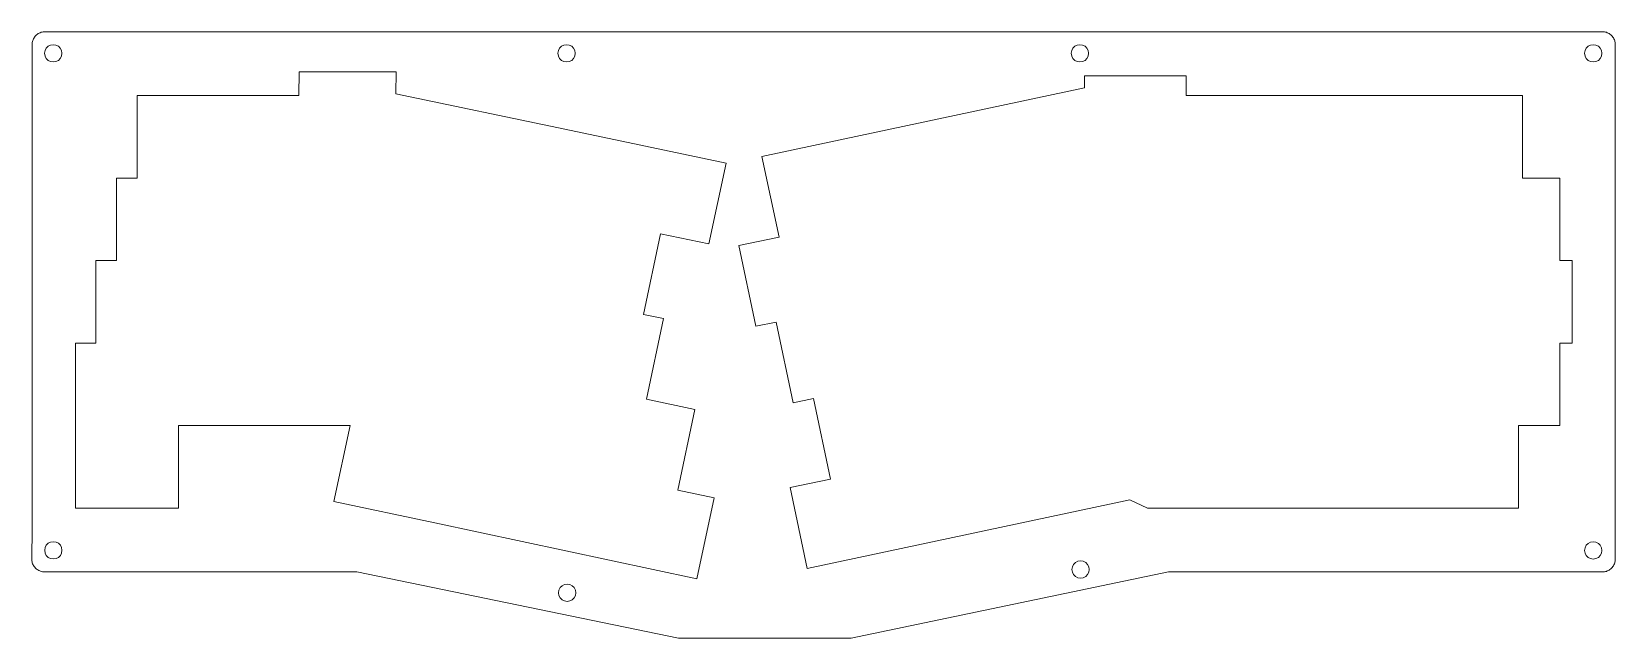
# Model space of a CAD drawing. Header units: centimetres. Extents: x -18.3 to 18.3, y -7 to 7.
import ezdxf

# ---------------------------------------------------------------- set-up
doc = ezdxf.new("R2010")
doc.units = ezdxf.units.CM
doc.header["$MEASUREMENT"] = 0
doc.layers.add('Layer 1', color=7, linetype='Continuous')

msp = doc.modelspace()

# ---------------------------------------------------------------- linework, layer by layer
at = {"layer": 'Layer 1', "color": 242, "lineweight": 9}
for points, knots in [([(17.98795, 6.97665), (17.98795, 6.97665), (18.01145, 6.97575), (18.01145, 6.97575), (18.01145, 6.97575), (18.03485, 6.97305), (18.03485, 6.97305), (18.03485, 6.97305), (18.05795, 6.96845), (18.05795, 6.96845), (18.05795, 6.96845), (18.08065, 6.96205), (18.08065, 6.96205), (18.08065, 6.96205), (18.10275, 6.95385), (18.10275, 6.95385), (18.10275, 6.95385), (18.12415, 6.94405), (18.12415, 6.94405), (18.12415, 6.94405), (18.14465, 6.93245), (18.14465, 6.93245), (18.14465, 6.93245), (18.16425, 6.91945), (18.16425, 6.91945), (18.16425, 6.91945), (18.18275, 6.90485), (18.18275, 6.90485), (18.18275, 6.90485), (18.20005, 6.88885), (18.20005, 6.88885), (18.20005, 6.88885), (18.21605, 6.87155), (18.21605, 6.87155), (18.21605, 6.87155), (18.23065, 6.85305), (18.23065, 6.85305), (18.23065, 6.85305), (18.24375, 6.83345), (18.24375, 6.83345), (18.24375, 6.83345), (18.25525, 6.81285), (18.25525, 6.81285), (18.25525, 6.81285), (18.26515, 6.79155), (18.26515, 6.79155), (18.26515, 6.79155), (18.27325, 6.76945), (18.27325, 6.76945), (18.27325, 6.76945), (18.27965, 6.74675), (18.27965, 6.74675), (18.27965, 6.74675), (18.28425, 6.72365), (18.28425, 6.72365), (18.28425, 6.72365), (18.28705, 6.70025), (18.28705, 6.70025), (18.28705, 6.70025), (18.28795, 6.67665), (18.28795, 6.67665), (18.28795, 6.67665), (18.28795, -5.20316), (18.28795, -5.20316), (18.28795, -5.20316), (18.28705, -5.22666), (18.28705, -5.22666), (18.28705, -5.22666), (18.28425, -5.25006), (18.28425, -5.25006), (18.28425, -5.25006), (18.27965, -5.27316), (18.27965, -5.27316), (18.27965, -5.27316), (18.27325, -5.29586), (18.27325, -5.29586), (18.27325, -5.29586), (18.26515, -5.31796), (18.26515, -5.31796), (18.26515, -5.31796), (18.25525, -5.33936), (18.25525, -5.33936), (18.25525, -5.33936), (18.24375, -5.35996), (18.24375, -5.35996), (18.24375, -5.35996), (18.23065, -5.37946), (18.23065, -5.37946), (18.23065, -5.37946), (18.21605, -5.39796), (18.21605, -5.39796), (18.21605, -5.39796), (18.20005, -5.41526), (18.20005, -5.41526), (18.20005, -5.41526), (18.18275, -5.43126), (18.18275, -5.43126), (18.18275, -5.43126), (18.16425, -5.44586), (18.16425, -5.44586), (18.16425, -5.44586), (18.14465, -5.45896), (18.14465, -5.45896), (18.14465, -5.45896), (18.12415, -5.47046), (18.12415, -5.47046), (18.12415, -5.47046), (18.10275, -5.48036), (18.10275, -5.48036), (18.10275, -5.48036), (18.08065, -5.48846), (18.08065, -5.48846), (18.08065, -5.48846), (18.05795, -5.49486), (18.05795, -5.49486), (18.05795, -5.49486), (18.03485, -5.49946), (18.03485, -5.49946), (18.03485, -5.49946), (18.01145, -5.50226), (18.01145, -5.50226), (18.01145, -5.50226), (17.98795, -5.50316), (17.98795, -5.50316), (17.98795, -5.50316), (7.9672, -5.50015), (7.9672, -5.50015), (7.9672, -5.50015), (0.63227, -7.03562), (0.63227, -7.03562), (0.63227, -7.03562), (-3.35241, -7.03559), (-3.35241, -7.03559), (-3.35241, -7.03559), (-10.78279, -5.50013), (-10.78279, -5.50013), (-10.78279, -5.50013), (-17.9974, -5.50018), (-17.9974, -5.50018), (-17.9974, -5.50018), (-18.021, -5.49928), (-18.021, -5.49928), (-18.021, -5.49928), (-18.0444, -5.49648), (-18.0444, -5.49648), (-18.0444, -5.49648), (-18.0675, -5.49188), (-18.0675, -5.49188), (-18.0675, -5.49188), (-18.0902, -5.48548), (-18.0902, -5.48548), (-18.0902, -5.48548), (-18.1123, -5.47738), (-18.1123, -5.47738), (-18.1123, -5.47738), (-18.1336, -5.46748), (-18.1336, -5.46748), (-18.1336, -5.46748), (-18.1542, -5.45598), (-18.1542, -5.45598), (-18.1542, -5.45598), (-18.1738, -5.44288), (-18.1738, -5.44288), (-18.1738, -5.44288), (-18.1923, -5.42828), (-18.1923, -5.42828), (-18.1923, -5.42828), (-18.2096, -5.41228), (-18.2096, -5.41228), (-18.2096, -5.41228), (-18.2256, -5.39498), (-18.2256, -5.39498), (-18.2256, -5.39498), (-18.2402, -5.37648), (-18.2402, -5.37648), (-18.2402, -5.37648), (-18.2532, -5.35698), (-18.2532, -5.35698), (-18.2532, -5.35698), (-18.2648, -5.33638), (-18.2648, -5.33638), (-18.2648, -5.33638), (-18.2746, -5.31498), (-18.2746, -5.31498), (-18.2746, -5.31498), (-18.2828, -5.29288), (-18.2828, -5.29288), (-18.2828, -5.29288), (-18.2892, -5.27018), (-18.2892, -5.27018), (-18.2892, -5.27018), (-18.2938, -5.24708), (-18.2938, -5.24708), (-18.2938, -5.24708), (-18.2965, -5.22368), (-18.2965, -5.22368), (-18.2965, -5.22368), (-18.2975, -5.20018), (-18.2975, -5.20018), (-18.2975, -5.20018), (-18.28793, -4.50001), (-18.28793, -4.50001), (-18.28793, -4.50001), (-18.28785, 6.67665), (-18.28785, 6.67665), (-18.28785, 6.67665), (-18.28695, 6.70025), (-18.28695, 6.70025), (-18.28695, 6.70025), (-18.28425, 6.72365), (-18.28425, 6.72365), (-18.28425, 6.72365), (-18.27965, 6.74675), (-18.27965, 6.74675), (-18.27965, 6.74675), (-18.27325, 6.76945), (-18.27325, 6.76945), (-18.27325, 6.76945), (-18.26505, 6.79155), (-18.26505, 6.79155), (-18.26505, 6.79155), (-18.25525, 6.81285), (-18.25525, 6.81285), (-18.25525, 6.81285), (-18.24365, 6.83345), (-18.24365, 6.83345), (-18.24365, 6.83345), (-18.23065, 6.85305), (-18.23065, 6.85305), (-18.23065, 6.85305), (-18.21605, 6.87155), (-18.21605, 6.87155), (-18.21605, 6.87155), (-18.20005, 6.88885), (-18.20005, 6.88885), (-18.20005, 6.88885), (-18.18275, 6.90485), (-18.18275, 6.90485), (-18.18275, 6.90485), (-18.16425, 6.91945), (-18.16425, 6.91945), (-18.16425, 6.91945), (-18.14465, 6.93245), (-18.14465, 6.93245), (-18.14465, 6.93245), (-18.12405, 6.94405), (-18.12405, 6.94405), (-18.12405, 6.94405), (-18.10275, 6.95385), (-18.10275, 6.95385), (-18.10275, 6.95385), (-18.08065, 6.96205), (-18.08065, 6.96205), (-18.08065, 6.96205), (-18.05795, 6.96845), (-18.05795, 6.96845), (-18.05795, 6.96845), (-18.03485, 6.97305), (-18.03485, 6.97305), (-18.03485, 6.97305), (-18.01145, 6.97575), (-18.01145, 6.97575), (-18.01145, 6.97575), (-17.98785, 6.97675), (-17.98785, 6.97675), (-17.98785, 6.97675), (17.98795, 6.97665), (17.98795, 6.97665)], [0, 0, 0, 0, 0.01123596, 0.01123596, 0.01123596, 0.02247191, 0.02247191, 0.02247191, 0.03370787, 0.03370787, 0.03370787, 0.04494382, 0.04494382, 0.04494382, 0.05617978, 0.05617978, 0.05617978, 0.06741573, 0.06741573, 0.06741573, 0.07865169, 0.07865169, 0.07865169, 0.08988764, 0.08988764, 0.08988764, 0.1011236, 0.1011236, 0.1011236, 0.11235955, 0.11235955, 0.11235955, 0.12359551, 0.12359551, 0.12359551, 0.13483146, 0.13483146, 0.13483146, 0.14606742, 0.14606742, 0.14606742, 0.15730337, 0.15730337, 0.15730337, 0.16853933, 0.16853933, 0.16853933, 0.17977528, 0.17977528, 0.17977528, 0.19101124, 0.19101124, 0.19101124, 0.20224719, 0.20224719, 0.20224719, 0.21348315, 0.21348315, 0.21348315, 0.2247191, 0.2247191, 0.2247191, 0.23595506, 0.23595506, 0.23595506, 0.24719101, 0.24719101, 0.24719101, 0.25842697, 0.25842697, 0.25842697, 0.26966292, 0.26966292, 0.26966292, 0.28089888, 0.28089888, 0.28089888, 0.29213483, 0.29213483, 0.29213483, 0.30337079, 0.30337079, 0.30337079, 0.31460674, 0.31460674, 0.31460674, 0.3258427, 0.3258427, 0.3258427, 0.33707865, 0.33707865, 0.33707865, 0.34831461, 0.34831461, 0.34831461, 0.35955056, 0.35955056, 0.35955056, 0.37078652, 0.37078652, 0.37078652, 0.38202247, 0.38202247, 0.38202247, 0.39325843, 0.39325843, 0.39325843, 0.40449438, 0.40449438, 0.40449438, 0.41573034, 0.41573034, 0.41573034, 0.42696629, 0.42696629, 0.42696629, 0.43820225, 0.43820225, 0.43820225, 0.4494382, 0.4494382, 0.4494382, 0.46067416, 0.46067416, 0.46067416, 0.47191011, 0.47191011, 0.47191011, 0.48314607, 0.48314607, 0.48314607, 0.49438202, 0.49438202, 0.49438202, 0.50561798, 0.50561798, 0.50561798, 0.51685393, 0.51685393, 0.51685393, 0.52808989, 0.52808989, 0.52808989, 0.53932584, 0.53932584, 0.53932584, 0.5505618, 0.5505618, 0.5505618, 0.56179775, 0.56179775, 0.56179775, 0.57303371, 0.57303371, 0.57303371, 0.58426966, 0.58426966, 0.58426966, 0.59550562, 0.59550562, 0.59550562, 0.60674157, 0.60674157, 0.60674157, 0.61797753, 0.61797753, 0.61797753, 0.62921348, 0.62921348, 0.62921348, 0.64044944, 0.64044944, 0.64044944, 0.65168539, 0.65168539, 0.65168539, 0.66292135, 0.66292135, 0.66292135, 0.6741573, 0.6741573, 0.6741573, 0.68539326, 0.68539326, 0.68539326, 0.69662921, 0.69662921, 0.69662921, 0.70786517, 0.70786517, 0.70786517, 0.71910112, 0.71910112, 0.71910112, 0.73033708, 0.73033708, 0.73033708, 0.74157303, 0.74157303, 0.74157303, 0.75280899, 0.75280899, 0.75280899, 0.76404494, 0.76404494, 0.76404494, 0.7752809, 0.7752809, 0.7752809, 0.78651685, 0.78651685, 0.78651685, 0.79775281, 0.79775281, 0.79775281, 0.80898876, 0.80898876, 0.80898876, 0.82022472, 0.82022472, 0.82022472, 0.83146067, 0.83146067, 0.83146067, 0.84269663, 0.84269663, 0.84269663, 0.85393258, 0.85393258, 0.85393258, 0.86516854, 0.86516854, 0.86516854, 0.87640449, 0.87640449, 0.87640449, 0.88764045, 0.88764045, 0.88764045, 0.8988764, 0.8988764, 0.8988764, 0.91011236, 0.91011236, 0.91011236, 0.92134831, 0.92134831, 0.92134831, 0.93258427, 0.93258427, 0.93258427, 0.94382022, 0.94382022, 0.94382022, 0.95505618, 0.95505618, 0.95505618, 0.96629213, 0.96629213, 0.96629213, 0.97752809, 0.97752809, 0.97752809, 0.98876404, 0.98876404, 0.98876404, 1, 1, 1, 1]), ([(-17.73569, 6.66705), (-17.73569, 6.66705), (-17.67989, 6.63855), (-17.67989, 6.63855), (-17.67989, 6.63855), (-17.63569, 6.59425), (-17.63569, 6.59425), (-17.63569, 6.59425), (-17.60729, 6.53855), (-17.60729, 6.53855), (-17.60729, 6.53855), (-17.59749, 6.47665), (-17.59749, 6.47665), (-17.59749, 6.47665), (-17.60729, 6.41485), (-17.60729, 6.41485), (-17.60729, 6.41485), (-17.63569, 6.35915), (-17.63569, 6.35915), (-17.63569, 6.35915), (-17.67989, 6.31485), (-17.67989, 6.31485), (-17.67989, 6.31485), (-17.73569, 6.28645), (-17.73569, 6.28645), (-17.73569, 6.28645), (-17.79749, 6.27665), (-17.79749, 6.27665), (-17.79749, 6.27665), (-17.85929, 6.28645), (-17.85929, 6.28645), (-17.85929, 6.28645), (-17.91499, 6.31485), (-17.91499, 6.31485), (-17.91499, 6.31485), (-17.95929, 6.35915), (-17.95929, 6.35915), (-17.95929, 6.35915), (-17.98769, 6.41485), (-17.98769, 6.41485), (-17.98769, 6.41485), (-17.99749, 6.47665), (-17.99749, 6.47665), (-17.99749, 6.47665), (-17.98769, 6.53855), (-17.98769, 6.53855), (-17.98769, 6.53855), (-17.95929, 6.59425), (-17.95929, 6.59425), (-17.95929, 6.59425), (-17.91499, 6.63855), (-17.91499, 6.63855), (-17.91499, 6.63855), (-17.85929, 6.66705), (-17.85929, 6.66705), (-17.85929, 6.66705), (-17.79749, 6.67665), (-17.79749, 6.67665), (-17.79749, 6.67665), (-17.73569, 6.66705), (-17.73569, 6.66705)], [0, 0, 0, 0, 0.05, 0.05, 0.05, 0.1, 0.1, 0.1, 0.15, 0.15, 0.15, 0.2, 0.2, 0.2, 0.25, 0.25, 0.25, 0.3, 0.3, 0.3, 0.35, 0.35, 0.35, 0.4, 0.4, 0.4, 0.45, 0.45, 0.45, 0.5, 0.5, 0.5, 0.55, 0.55, 0.55, 0.6, 0.6, 0.6, 0.65, 0.65, 0.65, 0.7, 0.7, 0.7, 0.75, 0.75, 0.75, 0.8, 0.8, 0.8, 0.85, 0.85, 0.85, 0.9, 0.9, 0.9, 0.95, 0.95, 0.95, 1, 1, 1, 1]), ([(-5.87709, 6.66705), (-5.87709, 6.66705), (-5.82129, 6.63855), (-5.82129, 6.63855), (-5.82129, 6.63855), (-5.77709, 6.59425), (-5.77709, 6.59425), (-5.77709, 6.59425), (-5.74869, 6.53855), (-5.74869, 6.53855), (-5.74869, 6.53855), (-5.73889, 6.47665), (-5.73889, 6.47665), (-5.73889, 6.47665), (-5.74869, 6.41485), (-5.74869, 6.41485), (-5.74869, 6.41485), (-5.77709, 6.35915), (-5.77709, 6.35915), (-5.77709, 6.35915), (-5.82129, 6.31485), (-5.82129, 6.31485), (-5.82129, 6.31485), (-5.87709, 6.28645), (-5.87709, 6.28645), (-5.87709, 6.28645), (-5.93889, 6.27665), (-5.93889, 6.27665), (-5.93889, 6.27665), (-6.00069, 6.28645), (-6.00069, 6.28645), (-6.00069, 6.28645), (-6.05639, 6.31485), (-6.05639, 6.31485), (-6.05639, 6.31485), (-6.10069, 6.35915), (-6.10069, 6.35915), (-6.10069, 6.35915), (-6.12909, 6.41485), (-6.12909, 6.41485), (-6.12909, 6.41485), (-6.13889, 6.47665), (-6.13889, 6.47665), (-6.13889, 6.47665), (-6.12909, 6.53855), (-6.12909, 6.53855), (-6.12909, 6.53855), (-6.10069, 6.59425), (-6.10069, 6.59425), (-6.10069, 6.59425), (-6.05639, 6.63855), (-6.05639, 6.63855), (-6.05639, 6.63855), (-6.00069, 6.66705), (-6.00069, 6.66705), (-6.00069, 6.66705), (-5.93889, 6.67665), (-5.93889, 6.67665), (-5.93889, 6.67665), (-5.87709, 6.66705), (-5.87709, 6.66705)], [0, 0, 0, 0, 0.05, 0.05, 0.05, 0.1, 0.1, 0.1, 0.15, 0.15, 0.15, 0.2, 0.2, 0.2, 0.25, 0.25, 0.25, 0.3, 0.3, 0.3, 0.35, 0.35, 0.35, 0.4, 0.4, 0.4, 0.45, 0.45, 0.45, 0.5, 0.5, 0.5, 0.55, 0.55, 0.55, 0.6, 0.6, 0.6, 0.65, 0.65, 0.65, 0.7, 0.7, 0.7, 0.75, 0.75, 0.75, 0.8, 0.8, 0.8, 0.85, 0.85, 0.85, 0.9, 0.9, 0.9, 0.95, 0.95, 0.95, 1, 1, 1, 1]), ([(5.98151, 6.66705), (5.98151, 6.66705), (6.03731, 6.63855), (6.03731, 6.63855), (6.03731, 6.63855), (6.08151, 6.59425), (6.08151, 6.59425), (6.08151, 6.59425), (6.10991, 6.53855), (6.10991, 6.53855), (6.10991, 6.53855), (6.11971, 6.47665), (6.11971, 6.47665), (6.11971, 6.47665), (6.10991, 6.41485), (6.10991, 6.41485), (6.10991, 6.41485), (6.08151, 6.35915), (6.08151, 6.35915), (6.08151, 6.35915), (6.03731, 6.31485), (6.03731, 6.31485), (6.03731, 6.31485), (5.98151, 6.28645), (5.98151, 6.28645), (5.98151, 6.28645), (5.91971, 6.27665), (5.91971, 6.27665), (5.91971, 6.27665), (5.85791, 6.28645), (5.85791, 6.28645), (5.85791, 6.28645), (5.80221, 6.31485), (5.80221, 6.31485), (5.80221, 6.31485), (5.75791, 6.35915), (5.75791, 6.35915), (5.75791, 6.35915), (5.72951, 6.41485), (5.72951, 6.41485), (5.72951, 6.41485), (5.71971, 6.47665), (5.71971, 6.47665), (5.71971, 6.47665), (5.72951, 6.53855), (5.72951, 6.53855), (5.72951, 6.53855), (5.75791, 6.59425), (5.75791, 6.59425), (5.75791, 6.59425), (5.80221, 6.63855), (5.80221, 6.63855), (5.80221, 6.63855), (5.85791, 6.66705), (5.85791, 6.66705), (5.85791, 6.66705), (5.91971, 6.67665), (5.91971, 6.67665), (5.91971, 6.67665), (5.98151, 6.66705), (5.98151, 6.66705)], [0, 0, 0, 0, 0.05, 0.05, 0.05, 0.1, 0.1, 0.1, 0.15, 0.15, 0.15, 0.2, 0.2, 0.2, 0.25, 0.25, 0.25, 0.3, 0.3, 0.3, 0.35, 0.35, 0.35, 0.4, 0.4, 0.4, 0.45, 0.45, 0.45, 0.5, 0.5, 0.5, 0.55, 0.55, 0.55, 0.6, 0.6, 0.6, 0.65, 0.65, 0.65, 0.7, 0.7, 0.7, 0.75, 0.75, 0.75, 0.8, 0.8, 0.8, 0.85, 0.85, 0.85, 0.9, 0.9, 0.9, 0.95, 0.95, 0.95, 1, 1, 1, 1]), ([(17.84021, 6.66705), (17.84021, 6.66705), (17.89601, 6.63855), (17.89601, 6.63855), (17.89601, 6.63855), (17.94021, 6.59425), (17.94021, 6.59425), (17.94021, 6.59425), (17.96861, 6.53855), (17.96861, 6.53855), (17.96861, 6.53855), (17.97841, 6.47665), (17.97841, 6.47665), (17.97841, 6.47665), (17.96861, 6.41485), (17.96861, 6.41485), (17.96861, 6.41485), (17.94021, 6.35915), (17.94021, 6.35915), (17.94021, 6.35915), (17.89601, 6.31485), (17.89601, 6.31485), (17.89601, 6.31485), (17.84021, 6.28645), (17.84021, 6.28645), (17.84021, 6.28645), (17.77841, 6.27665), (17.77841, 6.27665), (17.77841, 6.27665), (17.71661, 6.28645), (17.71661, 6.28645), (17.71661, 6.28645), (17.66091, 6.31485), (17.66091, 6.31485), (17.66091, 6.31485), (17.61661, 6.35915), (17.61661, 6.35915), (17.61661, 6.35915), (17.58821, 6.41485), (17.58821, 6.41485), (17.58821, 6.41485), (17.57841, 6.47665), (17.57841, 6.47665), (17.57841, 6.47665), (17.58821, 6.53855), (17.58821, 6.53855), (17.58821, 6.53855), (17.61661, 6.59425), (17.61661, 6.59425), (17.61661, 6.59425), (17.66091, 6.63855), (17.66091, 6.63855), (17.66091, 6.63855), (17.71661, 6.66705), (17.71661, 6.66705), (17.71661, 6.66705), (17.77841, 6.67665), (17.77841, 6.67665), (17.77841, 6.67665), (17.84021, 6.66705), (17.84021, 6.66705)], [0, 0, 0, 0, 0.05, 0.05, 0.05, 0.1, 0.1, 0.1, 0.15, 0.15, 0.15, 0.2, 0.2, 0.2, 0.25, 0.25, 0.25, 0.3, 0.3, 0.3, 0.35, 0.35, 0.35, 0.4, 0.4, 0.4, 0.45, 0.45, 0.45, 0.5, 0.5, 0.5, 0.55, 0.55, 0.55, 0.6, 0.6, 0.6, 0.65, 0.65, 0.65, 0.7, 0.7, 0.7, 0.75, 0.75, 0.75, 0.8, 0.8, 0.8, 0.85, 0.85, 0.85, 0.9, 0.9, 0.9, 0.95, 0.95, 0.95, 1, 1, 1, 1]), ([(-9.8806, 6.05191), (-9.8806, 6.05191), (-12.11699, 6.0476), (-12.11699, 6.0476), (-12.11699, 6.0476), (-12.12402, 5.49956), (-12.12402, 5.49956), (-12.12402, 5.49956), (-15.85925, 5.49956), (-15.85925, 5.49956), (-15.85925, 5.49956), (-15.85925, 3.59456), (-15.85925, 3.59456), (-15.85925, 3.59456), (-16.33545, 3.59456), (-16.33545, 3.59456), (-16.33545, 3.59456), (-16.33545, 1.68956), (-16.33545, 1.68956), (-16.33545, 1.68956), (-16.81175, 1.68956), (-16.81175, 1.68956), (-16.81175, 1.68956), (-16.81175, -0.21544), (-16.81175, -0.21544), (-16.81175, -0.21544), (-17.28795, -0.21544), (-17.28795, -0.21544), (-17.28795, -0.21544), (-17.28795, -4.02564), (-17.28795, -4.02564), (-17.28795, -4.02564), (-14.90655, -4.02564), (-14.90655, -4.02564), (-14.90655, -4.02564), (-14.90655, -2.12064), (-14.90655, -2.12064), (-14.90655, -2.12064), (-10.94225, -2.12064), (-10.94225, -2.12064), (-10.94225, -2.12064), (-11.31525, -3.87534), (-11.31525, -3.87534), (-11.31525, -3.87534), (-8.98585, -4.37054), (-8.98585, -4.37054), (-8.98585, -4.37054), (-2.92985, -5.65774), (-2.92985, -5.65774), (-2.92985, -5.65774), (-2.53375, -3.79414), (-2.53375, -3.79414), (-2.53375, -3.79414), (-3.37235, -3.61594), (-3.37235, -3.61594), (-3.37235, -3.61594), (-2.97625, -1.75254), (-2.97625, -1.75254), (-2.97625, -1.75254), (-4.09425, -1.51494), (-4.09425, -1.51494), (-4.09425, -1.51494), (-3.69815, 0.34846), (-3.69815, 0.34846), (-3.69815, 0.34846), (-4.16405, 0.44746), (-4.16405, 0.44746), (-4.16405, 0.44746), (-3.76805, 2.31056), (-3.76805, 2.31056), (-3.76805, 2.31056), (-2.64995, 2.07296), (-2.64995, 2.07296), (-2.64995, 2.07296), (-2.25385, 3.93656), (-2.25385, 3.93656), (-2.25385, 3.93656), (-5.98075, 4.72876), (-5.98075, 4.72876), (-5.98075, 4.72876), (-5.98075, 4.72866), (-5.98075, 4.72866), (-5.98075, 4.72866), (-9.88843, 5.5425), (-9.88843, 5.5425), (-9.88843, 5.5425), (-9.8806, 6.05191), (-9.8806, 6.05191)], [0, 0, 0, 0, 0.03448276, 0.03448276, 0.03448276, 0.06896552, 0.06896552, 0.06896552, 0.10344828, 0.10344828, 0.10344828, 0.13793103, 0.13793103, 0.13793103, 0.17241379, 0.17241379, 0.17241379, 0.20689655, 0.20689655, 0.20689655, 0.24137931, 0.24137931, 0.24137931, 0.27586207, 0.27586207, 0.27586207, 0.31034483, 0.31034483, 0.31034483, 0.34482759, 0.34482759, 0.34482759, 0.37931034, 0.37931034, 0.37931034, 0.4137931, 0.4137931, 0.4137931, 0.44827586, 0.44827586, 0.44827586, 0.48275862, 0.48275862, 0.48275862, 0.51724138, 0.51724138, 0.51724138, 0.55172414, 0.55172414, 0.55172414, 0.5862069, 0.5862069, 0.5862069, 0.62068966, 0.62068966, 0.62068966, 0.65517241, 0.65517241, 0.65517241, 0.68965517, 0.68965517, 0.68965517, 0.72413793, 0.72413793, 0.72413793, 0.75862069, 0.75862069, 0.75862069, 0.79310345, 0.79310345, 0.79310345, 0.82758621, 0.82758621, 0.82758621, 0.86206897, 0.86206897, 0.86206897, 0.89655172, 0.89655172, 0.89655172, 0.93103448, 0.93103448, 0.93103448, 0.96551724, 0.96551724, 0.96551724, 1, 1, 1, 1]), ([(2.29925, 4.88806), (2.29925, 4.88806), (2.29925, 4.88816), (2.29925, 4.88816), (2.29925, 4.88816), (-1.42765, 4.09596), (-1.42765, 4.09596), (-1.42765, 4.09596), (-1.03155, 2.23256), (-1.03155, 2.23256), (-1.03155, 2.23256), (-1.96325, 2.03456), (-1.96325, 2.03456), (-1.96325, 2.03456), (-1.56715, 0.17096), (-1.56715, 0.17096), (-1.56715, 0.17096), (-1.10135, 0.26996), (-1.10135, 0.26996), (-1.10135, 0.26996), (-0.70525, -1.59334), (-0.70525, -1.59334), (-0.70525, -1.59334), (-0.23945, -1.49434), (-0.23945, -1.49434), (-0.23945, -1.49434), (0.15665, -3.35754), (0.15665, -3.35754), (0.15665, -3.35754), (-0.77505, -3.55554), (-0.77505, -3.55554), (-0.77505, -3.55554), (-0.37895, -5.41914), (-0.37895, -5.41914), (-0.37895, -5.41914), (7.07465, -3.83484), (7.07465, -3.83484), (7.07465, -3.83484), (7.47705, -4.02564), (7.47705, -4.02564), (7.47705, -4.02564), (16.04975, -4.02564), (16.04975, -4.02564), (16.04975, -4.02564), (16.04975, -2.12064), (16.04975, -2.12064), (16.04975, -2.12064), (17.00225, -2.12064), (17.00225, -2.12064), (17.00225, -2.12064), (17.00225, -0.21564), (17.00225, -0.21564), (17.00225, -0.21564), (17.28795, -0.21564), (17.28795, -0.21564), (17.28795, -0.21564), (17.28795, 1.68956), (17.28795, 1.68956), (17.28795, 1.68956), (17.00225, 1.68956), (17.00225, 1.68956), (17.00225, 1.68956), (17.00225, 3.59456), (17.00225, 3.59456), (17.00225, 3.59456), (16.14495, 3.59456), (16.14495, 3.59456), (16.14495, 3.59456), (16.14495, 5.49956), (16.14495, 5.49956), (16.14495, 5.49956), (14.14475, 5.49956), (14.14475, 5.49956), (14.14475, 5.49956), (8.37235, 5.49956), (8.37235, 5.49956), (8.37235, 5.49956), (8.37235, 5.95515), (8.37235, 5.95515), (8.37235, 5.95515), (6.02605, 5.95514), (6.02605, 5.95514), (6.02605, 5.95514), (6.02605, 5.68026), (6.02605, 5.68026), (6.02605, 5.68026), (2.29925, 4.88806), (2.29925, 4.88806)], [0, 0, 0, 0, 0.03448276, 0.03448276, 0.03448276, 0.06896552, 0.06896552, 0.06896552, 0.10344828, 0.10344828, 0.10344828, 0.13793103, 0.13793103, 0.13793103, 0.17241379, 0.17241379, 0.17241379, 0.20689655, 0.20689655, 0.20689655, 0.24137931, 0.24137931, 0.24137931, 0.27586207, 0.27586207, 0.27586207, 0.31034483, 0.31034483, 0.31034483, 0.34482759, 0.34482759, 0.34482759, 0.37931034, 0.37931034, 0.37931034, 0.4137931, 0.4137931, 0.4137931, 0.44827586, 0.44827586, 0.44827586, 0.48275862, 0.48275862, 0.48275862, 0.51724138, 0.51724138, 0.51724138, 0.55172414, 0.55172414, 0.55172414, 0.5862069, 0.5862069, 0.5862069, 0.62068966, 0.62068966, 0.62068966, 0.65517241, 0.65517241, 0.65517241, 0.68965517, 0.68965517, 0.68965517, 0.72413793, 0.72413793, 0.72413793, 0.75862069, 0.75862069, 0.75862069, 0.79310345, 0.79310345, 0.79310345, 0.82758621, 0.82758621, 0.82758621, 0.86206897, 0.86206897, 0.86206897, 0.89655172, 0.89655172, 0.89655172, 0.93103448, 0.93103448, 0.93103448, 0.96551724, 0.96551724, 0.96551724, 1, 1, 1, 1]), ([(-17.7353, -4.81281), (-17.7353, -4.81281), (-17.6795, -4.84131), (-17.6795, -4.84131), (-17.6795, -4.84131), (-17.6353, -4.88561), (-17.6353, -4.88561), (-17.6353, -4.88561), (-17.6069, -4.94131), (-17.6069, -4.94131), (-17.6069, -4.94131), (-17.5971, -5.00321), (-17.5971, -5.00321), (-17.5971, -5.00321), (-17.6069, -5.06501), (-17.6069, -5.06501), (-17.6069, -5.06501), (-17.6353, -5.12071), (-17.6353, -5.12071), (-17.6353, -5.12071), (-17.6795, -5.16501), (-17.6795, -5.16501), (-17.6795, -5.16501), (-17.7353, -5.19341), (-17.7353, -5.19341), (-17.7353, -5.19341), (-17.7971, -5.20321), (-17.7971, -5.20321), (-17.7971, -5.20321), (-17.8589, -5.19341), (-17.8589, -5.19341), (-17.8589, -5.19341), (-17.9146, -5.16501), (-17.9146, -5.16501), (-17.9146, -5.16501), (-17.9589, -5.12071), (-17.9589, -5.12071), (-17.9589, -5.12071), (-17.9873, -5.06501), (-17.9873, -5.06501), (-17.9873, -5.06501), (-17.9971, -5.00321), (-17.9971, -5.00321), (-17.9971, -5.00321), (-17.9873, -4.94131), (-17.9873, -4.94131), (-17.9873, -4.94131), (-17.9589, -4.88561), (-17.9589, -4.88561), (-17.9589, -4.88561), (-17.9146, -4.84131), (-17.9146, -4.84131), (-17.9146, -4.84131), (-17.8589, -4.81281), (-17.8589, -4.81281), (-17.8589, -4.81281), (-17.7971, -4.80321), (-17.7971, -4.80321), (-17.7971, -4.80321), (-17.7353, -4.81281), (-17.7353, -4.81281)], [0, 0, 0, 0, 0.05, 0.05, 0.05, 0.1, 0.1, 0.1, 0.15, 0.15, 0.15, 0.2, 0.2, 0.2, 0.25, 0.25, 0.25, 0.3, 0.3, 0.3, 0.35, 0.35, 0.35, 0.4, 0.4, 0.4, 0.45, 0.45, 0.45, 0.5, 0.5, 0.5, 0.55, 0.55, 0.55, 0.6, 0.6, 0.6, 0.65, 0.65, 0.65, 0.7, 0.7, 0.7, 0.75, 0.75, 0.75, 0.8, 0.8, 0.8, 0.85, 0.85, 0.85, 0.9, 0.9, 0.9, 0.95, 0.95, 0.95, 1, 1, 1, 1]), ([(17.84108, -4.81392), (17.84108, -4.81392), (17.89688, -4.84242), (17.89688, -4.84242), (17.89688, -4.84242), (17.94108, -4.88672), (17.94108, -4.88672), (17.94108, -4.88672), (17.96948, -4.94242), (17.96948, -4.94242), (17.96948, -4.94242), (17.97928, -5.00432), (17.97928, -5.00432), (17.97928, -5.00432), (17.96948, -5.06612), (17.96948, -5.06612), (17.96948, -5.06612), (17.94108, -5.12182), (17.94108, -5.12182), (17.94108, -5.12182), (17.89688, -5.16612), (17.89688, -5.16612), (17.89688, -5.16612), (17.84108, -5.19452), (17.84108, -5.19452), (17.84108, -5.19452), (17.77928, -5.20432), (17.77928, -5.20432), (17.77928, -5.20432), (17.71748, -5.19452), (17.71748, -5.19452), (17.71748, -5.19452), (17.66178, -5.16612), (17.66178, -5.16612), (17.66178, -5.16612), (17.61748, -5.12182), (17.61748, -5.12182), (17.61748, -5.12182), (17.58908, -5.06612), (17.58908, -5.06612), (17.58908, -5.06612), (17.57928, -5.00432), (17.57928, -5.00432), (17.57928, -5.00432), (17.58908, -4.94242), (17.58908, -4.94242), (17.58908, -4.94242), (17.61748, -4.88672), (17.61748, -4.88672), (17.61748, -4.88672), (17.66178, -4.84242), (17.66178, -4.84242), (17.66178, -4.84242), (17.71748, -4.81392), (17.71748, -4.81392), (17.71748, -4.81392), (17.77928, -4.80432), (17.77928, -4.80432), (17.77928, -4.80432), (17.84108, -4.81392), (17.84108, -4.81392)], [0, 0, 0, 0, 0.05, 0.05, 0.05, 0.1, 0.1, 0.1, 0.15, 0.15, 0.15, 0.2, 0.2, 0.2, 0.25, 0.25, 0.25, 0.3, 0.3, 0.3, 0.35, 0.35, 0.35, 0.4, 0.4, 0.4, 0.45, 0.45, 0.45, 0.5, 0.5, 0.5, 0.55, 0.55, 0.55, 0.6, 0.6, 0.6, 0.65, 0.65, 0.65, 0.7, 0.7, 0.7, 0.75, 0.75, 0.75, 0.8, 0.8, 0.8, 0.85, 0.85, 0.85, 0.9, 0.9, 0.9, 0.95, 0.95, 0.95, 1, 1, 1, 1])]:
    msp.add_open_spline(points, degree=3, knots=knots, dxfattribs=at)
at = {"layer": 'Layer 1', "color": 114, "lineweight": 9}
for points in [[(5.99636, -5.25629), (5.99636, -5.25629), (6.05216, -5.28479), (6.05216, -5.28479), (6.05216, -5.28479), (6.09636, -5.32909), (6.09636, -5.32909), (6.09636, -5.32909), (6.12476, -5.38479), (6.12476, -5.38479), (6.12476, -5.38479), (6.13456, -5.44669), (6.13456, -5.44669), (6.13456, -5.44669), (6.12476, -5.50849), (6.12476, -5.50849), (6.12476, -5.50849), (6.09636, -5.56419), (6.09636, -5.56419), (6.09636, -5.56419), (6.05216, -5.60849), (6.05216, -5.60849), (6.05216, -5.60849), (5.99636, -5.63689), (5.99636, -5.63689), (5.99636, -5.63689), (5.93456, -5.64669), (5.93456, -5.64669), (5.93456, -5.64669), (5.87276, -5.63689), (5.87276, -5.63689), (5.87276, -5.63689), (5.81706, -5.60849), (5.81706, -5.60849), (5.81706, -5.60849), (5.77276, -5.56419), (5.77276, -5.56419), (5.77276, -5.56419), (5.74436, -5.50849), (5.74436, -5.50849), (5.74436, -5.50849), (5.73456, -5.44669), (5.73456, -5.44669), (5.73456, -5.44669), (5.74436, -5.38479), (5.74436, -5.38479), (5.74436, -5.38479), (5.77276, -5.32909), (5.77276, -5.32909), (5.77276, -5.32909), (5.81706, -5.28479), (5.81706, -5.28479), (5.81706, -5.28479), (5.87276, -5.25629), (5.87276, -5.25629), (5.87276, -5.25629), (5.93456, -5.24669), (5.93456, -5.24669), (5.93456, -5.24669), (5.99636, -5.25629), (5.99636, -5.25629)], [(-5.86354, -5.79135), (-5.86354, -5.79135), (-5.80774, -5.81985), (-5.80774, -5.81985), (-5.80774, -5.81985), (-5.76354, -5.86415), (-5.76354, -5.86415), (-5.76354, -5.86415), (-5.73514, -5.91985), (-5.73514, -5.91985), (-5.73514, -5.91985), (-5.72534, -5.98175), (-5.72534, -5.98175), (-5.72534, -5.98175), (-5.73514, -6.04355), (-5.73514, -6.04355), (-5.73514, -6.04355), (-5.76354, -6.09925), (-5.76354, -6.09925), (-5.76354, -6.09925), (-5.80774, -6.14355), (-5.80774, -6.14355), (-5.80774, -6.14355), (-5.86354, -6.17195), (-5.86354, -6.17195), (-5.86354, -6.17195), (-5.92534, -6.18175), (-5.92534, -6.18175), (-5.92534, -6.18175), (-5.98714, -6.17195), (-5.98714, -6.17195), (-5.98714, -6.17195), (-6.04284, -6.14355), (-6.04284, -6.14355), (-6.04284, -6.14355), (-6.08714, -6.09925), (-6.08714, -6.09925), (-6.08714, -6.09925), (-6.11554, -6.04355), (-6.11554, -6.04355), (-6.11554, -6.04355), (-6.12534, -5.98175), (-6.12534, -5.98175), (-6.12534, -5.98175), (-6.11554, -5.91985), (-6.11554, -5.91985), (-6.11554, -5.91985), (-6.08714, -5.86415), (-6.08714, -5.86415), (-6.08714, -5.86415), (-6.04284, -5.81985), (-6.04284, -5.81985), (-6.04284, -5.81985), (-5.98714, -5.79135), (-5.98714, -5.79135), (-5.98714, -5.79135), (-5.92534, -5.78175), (-5.92534, -5.78175), (-5.92534, -5.78175), (-5.86354, -5.79135), (-5.86354, -5.79135)]]:
    msp.add_open_spline(points, degree=3, knots=[0, 0, 0, 0, 0.05, 0.05, 0.05, 0.1, 0.1, 0.1, 0.15, 0.15, 0.15, 0.2, 0.2, 0.2, 0.25, 0.25, 0.25, 0.3, 0.3, 0.3, 0.35, 0.35, 0.35, 0.4, 0.4, 0.4, 0.45, 0.45, 0.45, 0.5, 0.5, 0.5, 0.55, 0.55, 0.55, 0.6, 0.6, 0.6, 0.65, 0.65, 0.65, 0.7, 0.7, 0.7, 0.75, 0.75, 0.75, 0.8, 0.8, 0.8, 0.85, 0.85, 0.85, 0.9, 0.9, 0.9, 0.95, 0.95, 0.95, 1, 1, 1, 1], dxfattribs=at)

doc.saveas('drawing.dxf')
